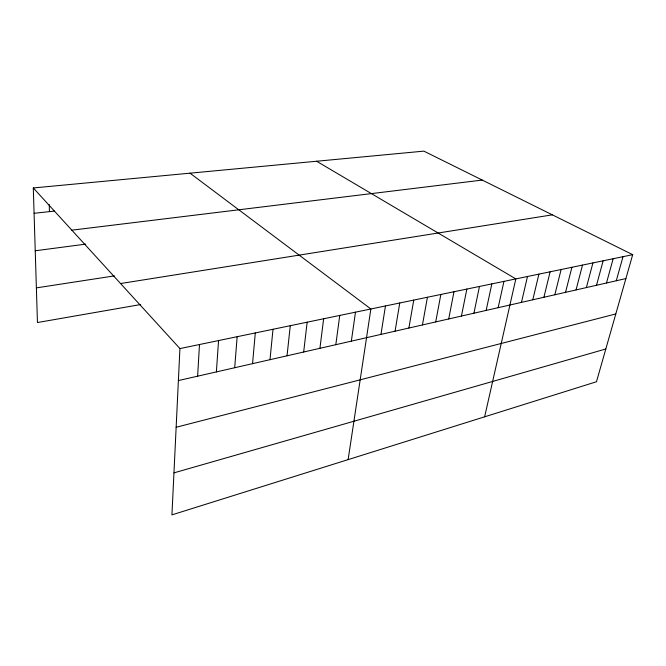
<?xml version="1.0" encoding="UTF-8"?>
<svg xmlns="http://www.w3.org/2000/svg" width="666" height="666" viewBox="0 0 666 666"><rect width="100%" height="100%" fill="white"/><g stroke="black" fill="none" stroke-linecap="round" stroke-linejoin="round"><path stroke-width="1" d="M33.3 187.954L179.928 348.576L171.936 514.868L596.478 381.743L632.7 254.678L423.884 151.132L33.3 187.954L37.446 322.535L140.659 304.537M197.627 376.182L199.484 344.522M216.383 371.911L218.556 340.567M234.69 367.732L237.154 336.705M252.556 363.661L255.294 332.942M269.996 359.69L273.002 329.27M287.029 355.81L290.284 325.691M303.671 352.014L307.159 322.186M319.921 348.31L323.643 318.773M335.814 344.688L339.752 315.426M351.348 341.15L355.486 312.163M348.127 459.623L370.87 308.974L190.018 173.177M380.952 334.399L385.472 305.952M395.071 331.185L399.758 302.988M408.899 328.03L413.744 300.083M422.435 324.95L427.439 297.244M435.706 321.928L440.85 294.464M448.701 318.964L453.987 291.741M461.43 316.059L466.858 289.069M473.917 313.211L479.47 286.455M486.155 310.423L491.833 283.891M498.151 307.692L503.946 281.377M484.64 416.808L515.825 278.912L316.616 161.247M521.47 302.381L527.48 276.498M532.8 299.8L538.902 274.126M543.914 297.261L550.116 271.803M554.828 294.78L561.122 269.522M565.534 292.332L571.919 267.282M576.048 289.935L582.509 265.085M586.38 287.587L592.915 262.928M596.52 285.273L603.13 260.806M606.485 283L613.161 258.724M616.266 280.769L623.018 256.685M173.959 472.868L605.81 348.984M176.149 427.264L615.809 313.936M178.388 380.569L625.882 278.579M179.928 348.576L632.7 254.678M120.554 283.541L552.372 214.843M36.38 287.879L114.386 275.89M35.24 250.774L85.706 244.131M71.836 230.17L482.259 180.078M34.083 213.303L54.462 211.08M49.276 204.587L49.434 211.63"/></g></svg>
